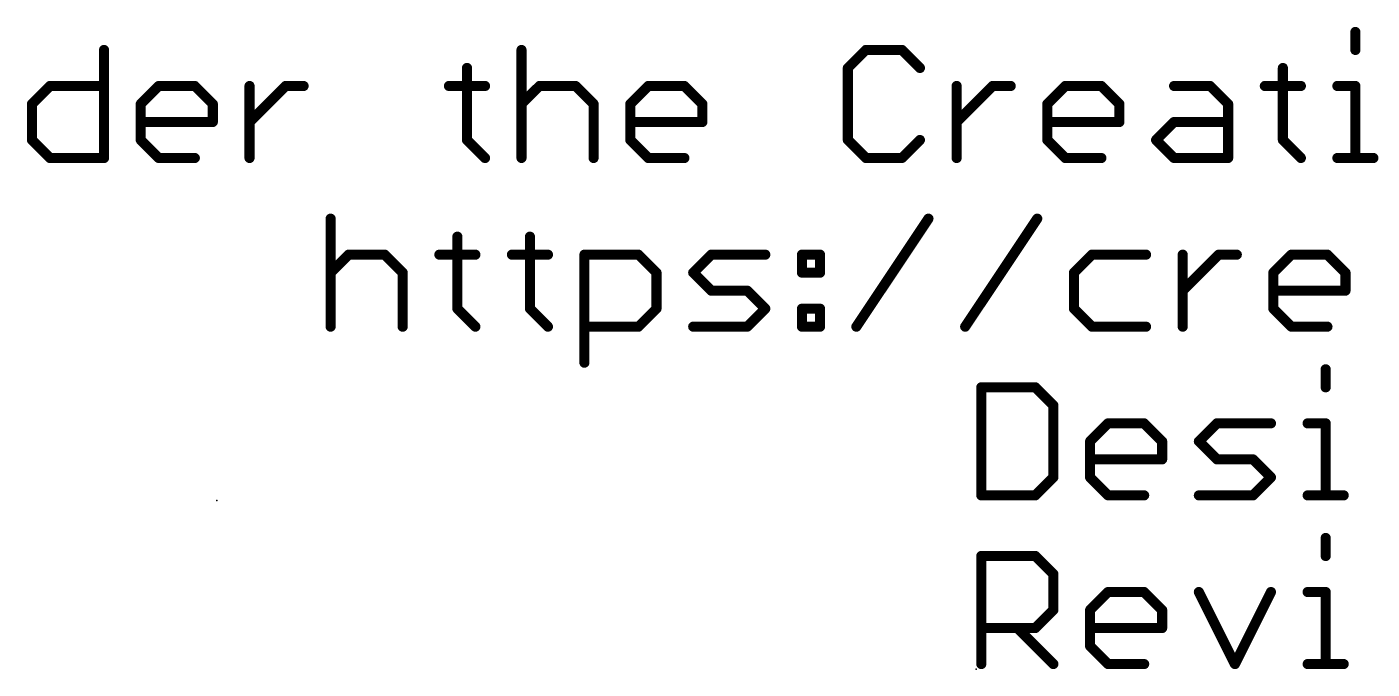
# Model space of a CAD drawing. Extents: x -32 to 75, y -23 to 37.
# Drawn here: x -14.29 to 5.96, y -22.86 to -13.19 of the extents above; entities that cross this region are included whole.
import ezdxf

# ---------------------------------------------------------------- set-up
doc = ezdxf.new("R2010")
doc.units = 0
doc.layers.add('23', color=53, linetype='CONTINUOUS')
doc.layers.add('51', color=53, linetype='CONTINUOUS')

msp = doc.modelspace()

# ---------------------------------------------------------------- linework, layer by layer
at = {"layer": '23'}
for p in [(-11.43, -20.32), (0, -22.86)]:
    msp.add_point(p, dxfattribs=at)
at = {"layer": '51', "const_width": 0.1524}
for points in [[(5.7062, -13.2656), (5.7062, -13.5368)], [(-13.1261, -13.5368), (-13.1261, -15.1638)], [(-6.8436, -13.5368), (-6.8436, -15.1638)], [(-1.661, -13.5368), (-1.9321, -13.808)], [(-1.1186, -13.5368), (-1.661, -13.5368)], [(-0.8475, -13.808), (-1.1186, -13.5368)], [(-7.6639, -13.808), (-7.6639, -14.8926)], [(-1.9321, -13.808), (-1.9321, -14.8926)], [(4.6148, -13.808), (4.6148, -14.8926)], [(-14.2108, -14.3503), (-13.9396, -14.0791)], [(-13.9396, -14.0791), (-13.1261, -14.0791)], [(-12.5736, -14.3503), (-12.3025, -14.0791)], [(-12.3025, -14.0791), (-11.7602, -14.0791)], [(-11.7602, -14.0791), (-11.489, -14.3503)], [(-10.9365, -15.1638), (-10.9365, -14.0791)], [(-10.9365, -14.6215), (-10.3942, -14.0791)], [(-10.3942, -14.0791), (-10.123, -14.0791)], [(-7.935, -14.0791), (-7.3927, -14.0791)], [(-6.8436, -14.3503), (-6.5724, -14.0791)], [(-6.5724, -14.0791), (-6.0301, -14.0791)], [(-6.0301, -14.0791), (-5.7589, -14.3503)], [(-5.2064, -14.3503), (-4.9353, -14.0791)], [(-4.9353, -14.0791), (-4.3929, -14.0791)], [(-4.3929, -14.0791), (-4.1218, -14.3503)], [(-0.295, -15.1638), (-0.295, -14.0791)], [(-0.295, -14.6215), (0.2474, -14.0791)], [(0.2474, -14.0791), (0.5185, -14.0791)], [(1.0693, -14.3503), (1.3405, -14.0791)], [(1.3405, -14.0791), (1.8828, -14.0791)], [(1.8828, -14.0791), (2.154, -14.3503)], [(2.9776, -14.0791), (3.52, -14.0791)], [(3.52, -14.0791), (3.7911, -14.3503)], [(4.3436, -14.0791), (4.886, -14.0791)], [(5.4351, -14.0791), (5.7062, -14.0791)], [(5.7062, -14.0791), (5.7062, -15.1638)], [(-14.2108, -14.8926), (-14.2108, -14.3503)], [(-12.5736, -14.8926), (-12.5736, -14.3503)], [(-11.489, -14.3503), (-11.489, -14.6215)], [(-5.7589, -14.3503), (-5.7589, -15.1638)], [(-5.2064, -14.8926), (-5.2064, -14.3503)], [(-4.1218, -14.3503), (-4.1218, -14.6215)], [(1.0693, -14.8926), (1.0693, -14.3503)], [(2.154, -14.3503), (2.154, -14.6215)], [(3.7911, -14.3503), (3.7911, -15.1638)], [(-11.489, -14.6215), (-12.5736, -14.6215)], [(-4.1218, -14.6215), (-5.2064, -14.6215)], [(2.154, -14.6215), (1.0693, -14.6215)], [(2.7065, -14.8926), (2.9776, -14.6215)], [(2.9776, -14.6215), (3.7911, -14.6215)], [(-13.9396, -15.1638), (-14.2108, -14.8926)], [(-12.3025, -15.1638), (-12.5736, -14.8926)], [(-7.6639, -14.8926), (-7.3927, -15.1638)], [(-4.9353, -15.1638), (-5.2064, -14.8926)], [(-1.9321, -14.8926), (-1.661, -15.1638)], [(-1.1186, -15.1638), (-0.8475, -14.8926)], [(1.3405, -15.1638), (1.0693, -14.8926)], [(2.9776, -15.1638), (2.7065, -14.8926)], [(4.6148, -14.8926), (4.886, -15.1638)], [(-13.1261, -15.1638), (-13.9396, -15.1638)], [(-11.7602, -15.1638), (-12.3025, -15.1638)], [(-4.3929, -15.1638), (-4.9353, -15.1638)], [(-1.661, -15.1638), (-1.1186, -15.1638)], [(1.8828, -15.1638), (1.3405, -15.1638)], [(3.7911, -15.1638), (2.9776, -15.1638)], [(5.4351, -15.1638), (5.9774, -15.1638)], [(-9.7166, -16.0768), (-9.7166, -17.7038)], [(-1.8037, -17.7038), (-0.7191, -16.0768)], [(-0.1666, -17.7038), (0.9181, -16.0768)], [(-7.8083, -16.348), (-7.8083, -17.4326)], [(-6.7169, -16.348), (-6.7169, -17.4326)], [(-9.7166, -16.8903), (-9.4455, -16.6191)], [(-9.4455, -16.6191), (-8.9032, -16.6191)], [(-8.9032, -16.6191), (-8.632, -16.8903)], [(-8.0795, -16.6191), (-7.5372, -16.6191)], [(-6.9881, -16.6191), (-6.4457, -16.6191)], [(-5.8966, -18.2461), (-5.8966, -16.6191)], [(-5.8966, -16.6191), (-5.0831, -16.6191)], [(-5.0831, -16.6191), (-4.812, -16.8903)], [(-4.2595, -16.8903), (-3.9883, -16.6191)], [(-3.9883, -16.6191), (-3.1748, -16.6191)], [(-2.6223, -16.6191), (-2.3511, -16.6191)], [(-2.6223, -16.8903), (-2.6223, -16.6191)], [(-2.3511, -16.6191), (-2.3511, -16.8903)], [(1.7418, -16.6191), (1.4706, -16.8903)], [(2.5553, -16.6191), (1.7418, -16.6191)], [(3.1077, -17.7038), (3.1077, -16.6191)], [(3.1077, -17.1615), (3.6501, -16.6191)], [(3.6501, -16.6191), (3.9212, -16.6191)], [(4.472, -16.8903), (4.7432, -16.6191)], [(4.7432, -16.6191), (5.2855, -16.6191)], [(5.2855, -16.6191), (5.5567, -16.8903)], [(-8.632, -16.8903), (-8.632, -17.7038)], [(-4.812, -16.8903), (-4.812, -17.4326)], [(-3.9883, -17.1615), (-4.2595, -16.8903)], [(-2.3511, -16.8903), (-2.6223, -16.8903)], [(1.4706, -16.8903), (1.4706, -17.4326)], [(4.472, -17.4326), (4.472, -16.8903)], [(5.5567, -16.8903), (5.5567, -17.1615)], [(-3.446, -17.1615), (-3.9883, -17.1615)], [(-3.1748, -17.4326), (-3.446, -17.1615)], [(5.5567, -17.1615), (4.472, -17.1615)], [(-7.8083, -17.4326), (-7.5372, -17.7038)], [(-6.7169, -17.4326), (-6.4457, -17.7038)], [(-4.812, -17.4326), (-5.0831, -17.7038)], [(-3.446, -17.7038), (-3.1748, -17.4326)], [(-2.6223, -17.4326), (-2.3511, -17.4326)], [(-2.6223, -17.7038), (-2.6223, -17.4326)], [(-2.3511, -17.4326), (-2.3511, -17.7038)], [(1.4706, -17.4326), (1.7418, -17.7038)], [(4.7432, -17.7038), (4.472, -17.4326)], [(-5.0831, -17.7038), (-5.8966, -17.7038)], [(-4.2595, -17.7038), (-3.446, -17.7038)], [(-2.3511, -17.7038), (-2.6223, -17.7038)], [(1.7418, -17.7038), (2.5553, -17.7038)], [(5.2855, -17.7038), (4.7432, -17.7038)], [(5.2588, -18.3456), (5.2588, -18.6168)], [(0.0762, -18.6168), (0.0762, -20.2438)], [(0.8897, -18.6168), (0.0762, -18.6168)], [(1.1609, -18.888), (0.8897, -18.6168)], [(1.1609, -19.9726), (1.1609, -18.888)], [(1.7134, -19.4303), (1.9845, -19.1591)], [(1.9845, -19.1591), (2.5269, -19.1591)], [(2.5269, -19.1591), (2.798, -19.4303)], [(3.3505, -19.4303), (3.6217, -19.1591)], [(3.6217, -19.1591), (4.4352, -19.1591)], [(4.9877, -19.1591), (5.2588, -19.1591)], [(5.2588, -19.1591), (5.2588, -20.2438)], [(1.7134, -19.9726), (1.7134, -19.4303)], [(2.798, -19.4303), (2.798, -19.7015)], [(3.6217, -19.7015), (3.3505, -19.4303)], [(2.798, -19.7015), (1.7134, -19.7015)], [(4.164, -19.7015), (3.6217, -19.7015)], [(4.4352, -19.9726), (4.164, -19.7015)], [(0.8897, -20.2438), (1.1609, -19.9726)], [(1.9845, -20.2438), (1.7134, -19.9726)], [(4.164, -20.2438), (4.4352, -19.9726)], [(0.0762, -20.2438), (0.8897, -20.2438)], [(2.5269, -20.2438), (1.9845, -20.2438)], [(3.3505, -20.2438), (4.164, -20.2438)], [(4.9877, -20.2438), (5.53, -20.2438)], [(5.2588, -20.8856), (5.2588, -21.1568)], [(0.0762, -22.7838), (0.0762, -21.1568)], [(0.0762, -21.1568), (0.8897, -21.1568)], [(0.8897, -21.1568), (1.1609, -21.428)], [(1.1609, -21.428), (1.1609, -21.9703)], [(1.7134, -21.9703), (1.9845, -21.6991)], [(1.9845, -21.6991), (2.5269, -21.6991)], [(2.5269, -21.6991), (2.798, -21.9703)], [(3.3505, -21.6991), (3.8928, -22.7838)], [(3.8928, -22.7838), (4.4352, -21.6991)], [(4.9877, -21.6991), (5.2588, -21.6991)], [(5.2588, -21.6991), (5.2588, -22.7838)], [(1.1609, -21.9703), (0.8897, -22.2415)], [(1.7134, -22.5126), (1.7134, -21.9703)], [(2.798, -21.9703), (2.798, -22.2415)], [(0.8897, -22.2415), (0.0762, -22.2415)], [(0.6185, -22.2415), (1.1609, -22.7838)], [(2.798, -22.2415), (1.7134, -22.2415)], [(1.9845, -22.7838), (1.7134, -22.5126)], [(2.5269, -22.7838), (1.9845, -22.7838)], [(4.9877, -22.7838), (5.53, -22.7838)]]:
    msp.add_lwpolyline(points, dxfattribs=at)
at = {"layer": '51', "const_width": 0.0762}
for points in [[(5.7443, -13.2656, 1), (5.6681, -13.2656)], [(-13.088, -13.5368, 1), (-13.1642, -13.5368)], [(-6.8055, -13.5368, 1), (-6.8817, -13.5368)], [(-1.661, -13.4987, 1), (-1.661, -13.5749)], [(-1.634, -13.5638, 1), (-1.6879, -13.5099)], [(-1.0917, -13.5099, 1), (-1.1456, -13.5638)], [(-1.1186, -13.5749, 1), (-1.1186, -13.4987)], [(5.6681, -13.5368, 1), (5.7443, -13.5368)], [(-7.6258, -13.808, 1), (-7.702, -13.808)], [(-1.9591, -13.781, 1), (-1.9052, -13.8349)], [(-1.894, -13.808, 1), (-1.9702, -13.808)], [(-0.8744, -13.8349, 1), (-0.8205, -13.781)], [(4.6529, -13.808, 1), (4.5767, -13.808)], [(-13.9396, -14.041, 1), (-13.9396, -14.1172)], [(-13.9127, -14.1061, 1), (-13.9666, -14.0522)], [(-13.1261, -14.1172, 1), (-13.1261, -14.041)], [(-12.3025, -14.041, 1), (-12.3025, -14.1172)], [(-12.2755, -14.1061, 1), (-12.3294, -14.0522)], [(-11.7332, -14.0522, 1), (-11.7871, -14.1061)], [(-11.7602, -14.1172, 1), (-11.7602, -14.041)], [(-10.8984, -14.0791, 1), (-10.9746, -14.0791)], [(-10.3942, -14.041, 1), (-10.3942, -14.1172)], [(-10.3672, -14.1061, 1), (-10.4211, -14.0522)], [(-10.123, -14.1172, 1), (-10.123, -14.041)], [(-7.935, -14.041, 1), (-7.935, -14.1172)], [(-7.3927, -14.1172, 1), (-7.3927, -14.041)], [(-6.5724, -14.041, 1), (-6.5724, -14.1172)], [(-6.5455, -14.1061, 1), (-6.5994, -14.0522)], [(-6.0032, -14.0522, 1), (-6.057, -14.1061)], [(-6.0301, -14.1172, 1), (-6.0301, -14.041)], [(-4.9353, -14.041, 1), (-4.9353, -14.1172)], [(-4.9083, -14.1061, 1), (-4.9622, -14.0522)], [(-4.366, -14.0522, 1), (-4.4199, -14.1061)], [(-4.3929, -14.1172, 1), (-4.3929, -14.041)], [(-0.2569, -14.0791, 1), (-0.3331, -14.0791)], [(0.2474, -14.041, 1), (0.2474, -14.1172)], [(0.2743, -14.1061, 1), (0.2204, -14.0522)], [(0.5185, -14.1172, 1), (0.5185, -14.041)], [(1.3405, -14.041, 1), (1.3405, -14.1172)], [(1.3674, -14.1061, 1), (1.3135, -14.0522)], [(1.9098, -14.0522, 1), (1.8559, -14.1061)], [(1.8828, -14.1172, 1), (1.8828, -14.041)], [(2.9776, -14.041, 1), (2.9776, -14.1172)], [(3.5469, -14.0522, 1), (3.493, -14.1061)], [(3.52, -14.1172, 1), (3.52, -14.041)], [(4.3436, -14.041, 1), (4.3436, -14.1172)], [(4.886, -14.1172, 1), (4.886, -14.041)], [(5.4351, -14.041, 1), (5.4351, -14.1172)], [(5.7443, -14.0791, 1), (5.6681, -14.0791)], [(5.7062, -14.1172, 1), (5.7062, -14.041)], [(-14.1727, -14.3503, 1), (-14.2489, -14.3503)], [(-14.2377, -14.3234, 1), (-14.1839, -14.3772)], [(-12.5355, -14.3503, 1), (-12.6117, -14.3503)], [(-12.6006, -14.3234, 1), (-12.5467, -14.3772)], [(-11.4509, -14.3503, 1), (-11.5271, -14.3503)], [(-11.5159, -14.3772, 1), (-11.462, -14.3234)], [(-6.8705, -14.3234, 1), (-6.8167, -14.3772)], [(-5.7208, -14.3503, 1), (-5.797, -14.3503)], [(-5.7859, -14.3772, 1), (-5.732, -14.3234)], [(-5.1683, -14.3503, 1), (-5.2445, -14.3503)], [(-5.2334, -14.3234, 1), (-5.1795, -14.3772)], [(-4.0837, -14.3503, 1), (-4.1599, -14.3503)], [(-4.1487, -14.3772, 1), (-4.0948, -14.3234)], [(1.1074, -14.3503, 1), (1.0312, -14.3503)], [(1.0424, -14.3234, 1), (1.0963, -14.3772)], [(2.1921, -14.3503, 1), (2.1159, -14.3503)], [(2.127, -14.3772, 1), (2.1809, -14.3234)], [(3.8292, -14.3503, 1), (3.753, -14.3503)], [(3.7642, -14.3772, 1), (3.8181, -14.3234)], [(-12.5736, -14.5834, 1), (-12.5736, -14.6596)], [(-11.489, -14.6596, 1), (-11.489, -14.5834)], [(-10.9634, -14.5945, 1), (-10.9095, -14.6484)], [(-5.2064, -14.5834, 1), (-5.2064, -14.6596)], [(-4.1218, -14.6596, 1), (-4.1218, -14.5834)], [(-0.3219, -14.5945, 1), (-0.268, -14.6484)], [(1.0693, -14.5834, 1), (1.0693, -14.6596)], [(2.154, -14.6596, 1), (2.154, -14.5834)], [(2.9776, -14.5834, 1), (2.9776, -14.6596)], [(3.0046, -14.6484, 1), (2.9507, -14.5945)], [(3.7911, -14.6596, 1), (3.7911, -14.5834)], [(-11.5271, -14.6215, 1), (-11.4509, -14.6215)], [(-4.1599, -14.6215, 1), (-4.0837, -14.6215)], [(2.1159, -14.6215, 1), (2.1921, -14.6215)], [(-14.1839, -14.8657, 1), (-14.2377, -14.9196)], [(-14.2489, -14.8926, 1), (-14.1727, -14.8926)], [(-12.5467, -14.8657, 1), (-12.6006, -14.9196)], [(-12.6117, -14.8926, 1), (-12.5355, -14.8926)], [(-7.6369, -14.8657, 1), (-7.6908, -14.9196)], [(-7.702, -14.8926, 1), (-7.6258, -14.8926)], [(-5.1795, -14.8657, 1), (-5.2334, -14.9196)], [(-5.2445, -14.8926, 1), (-5.1683, -14.8926)], [(-1.9052, -14.8657, 1), (-1.9591, -14.9196)], [(-1.9702, -14.8926, 1), (-1.894, -14.8926)], [(-0.8205, -14.9196, 1), (-0.8744, -14.8657)], [(1.0963, -14.8657, 1), (1.0424, -14.9196)], [(1.0312, -14.8926, 1), (1.1074, -14.8926)], [(2.7334, -14.8657, 1), (2.6795, -14.9196)], [(2.6795, -14.8657, 1), (2.7334, -14.9196)], [(4.6417, -14.8657, 1), (4.5879, -14.9196)], [(4.5767, -14.8926, 1), (4.6529, -14.8926)], [(-13.9396, -15.1257, 1), (-13.9396, -15.2019)], [(-13.9666, -15.1907, 1), (-13.9127, -15.1369)], [(-13.1642, -15.1638, 1), (-13.088, -15.1638)], [(-13.1261, -15.2019, 1), (-13.1261, -15.1257)], [(-12.3025, -15.1257, 1), (-12.3025, -15.2019)], [(-12.3294, -15.1907, 1), (-12.2755, -15.1369)], [(-11.7602, -15.2019, 1), (-11.7602, -15.1257)], [(-10.9746, -15.1638, 1), (-10.8984, -15.1638)], [(-7.4196, -15.1907, 1), (-7.3658, -15.1369)], [(-6.8817, -15.1638, 1), (-6.8055, -15.1638)], [(-5.797, -15.1638, 1), (-5.7208, -15.1638)], [(-4.9353, -15.1257, 1), (-4.9353, -15.2019)], [(-4.9622, -15.1907, 1), (-4.9083, -15.1369)], [(-4.3929, -15.2019, 1), (-4.3929, -15.1257)], [(-1.661, -15.1257, 1), (-1.661, -15.2019)], [(-1.6879, -15.1907, 1), (-1.634, -15.1369)], [(-1.1456, -15.1369, 1), (-1.0917, -15.1907)], [(-1.1186, -15.2019, 1), (-1.1186, -15.1257)], [(-0.3331, -15.1638, 1), (-0.2569, -15.1638)], [(1.3405, -15.1257, 1), (1.3405, -15.2019)], [(1.3135, -15.1907, 1), (1.3674, -15.1369)], [(1.8828, -15.2019, 1), (1.8828, -15.1257)], [(2.9776, -15.1257, 1), (2.9776, -15.2019)], [(2.9507, -15.1907, 1), (3.0046, -15.1369)], [(3.753, -15.1638, 1), (3.8292, -15.1638)], [(3.7911, -15.2019, 1), (3.7911, -15.1257)], [(4.859, -15.1907, 1), (4.9129, -15.1369)], [(5.4351, -15.1257, 1), (5.4351, -15.2019)], [(5.6681, -15.1638, 1), (5.7443, -15.1638)], [(5.9774, -15.2019, 1), (5.9774, -15.1257)], [(-9.6785, -16.0768, 1), (-9.7547, -16.0768)], [(-0.6874, -16.0979, 1), (-0.7508, -16.0557)], [(0.9498, -16.0979, 1), (0.8864, -16.0557)], [(-7.7702, -16.348, 1), (-7.8464, -16.348)], [(-6.6788, -16.348, 1), (-6.755, -16.348)], [(-9.4455, -16.581, 1), (-9.4455, -16.6572)], [(-9.4185, -16.6461, 1), (-9.4724, -16.5922)], [(-8.8762, -16.5922, 1), (-8.9301, -16.6461)], [(-8.9032, -16.6572, 1), (-8.9032, -16.581)], [(-8.0795, -16.581, 1), (-8.0795, -16.6572)], [(-7.5372, -16.6572, 1), (-7.5372, -16.581)], [(-6.9881, -16.581, 1), (-6.9881, -16.6572)], [(-6.4457, -16.6572, 1), (-6.4457, -16.581)], [(-5.8585, -16.6191, 1), (-5.9347, -16.6191)], [(-5.8966, -16.581, 1), (-5.8966, -16.6572)], [(-5.0562, -16.5922, 1), (-5.1101, -16.6461)], [(-5.0831, -16.6572, 1), (-5.0831, -16.581)], [(-3.9883, -16.581, 1), (-3.9883, -16.6572)], [(-3.9614, -16.6461, 1), (-4.0152, -16.5922)], [(-3.1748, -16.6572, 1), (-3.1748, -16.581)], [(-2.6223, -16.581, 1), (-2.6223, -16.6572)], [(-2.5842, -16.6191, 1), (-2.6604, -16.6191)], [(-2.313, -16.6191, 1), (-2.3892, -16.6191)], [(-2.3511, -16.6572, 1), (-2.3511, -16.581)], [(1.7418, -16.581, 1), (1.7418, -16.6572)], [(1.7687, -16.6461, 1), (1.7148, -16.5922)], [(2.5553, -16.6572, 1), (2.5553, -16.581)], [(3.1458, -16.6191, 1), (3.0696, -16.6191)], [(3.6501, -16.581, 1), (3.6501, -16.6572)], [(3.677, -16.6461, 1), (3.6231, -16.5922)], [(3.9212, -16.6572, 1), (3.9212, -16.581)], [(4.7432, -16.581, 1), (4.7432, -16.6572)], [(4.7701, -16.6461, 1), (4.7163, -16.5922)], [(5.3125, -16.5922, 1), (5.2586, -16.6461)], [(5.2855, -16.6572, 1), (5.2855, -16.581)], [(-9.7436, -16.8634, 1), (-9.6897, -16.9172)], [(-8.5939, -16.8903, 1), (-8.6701, -16.8903)], [(-8.6589, -16.9172, 1), (-8.605, -16.8634)], [(-4.7739, -16.8903, 1), (-4.8501, -16.8903)], [(-4.8389, -16.9172, 1), (-4.785, -16.8634)], [(-4.2325, -16.8634, 1), (-4.2864, -16.9172)], [(-4.2864, -16.8634, 1), (-4.2325, -16.9172)], [(-2.6223, -16.8522, 1), (-2.6223, -16.9284)], [(-2.6604, -16.8903, 1), (-2.5842, -16.8903)], [(-2.3892, -16.8903, 1), (-2.313, -16.8903)], [(-2.3511, -16.9284, 1), (-2.3511, -16.8522)], [(1.5087, -16.8903, 1), (1.4325, -16.8903)], [(1.4436, -16.8634, 1), (1.4975, -16.9172)], [(4.5101, -16.8903, 1), (4.4339, -16.8903)], [(4.4451, -16.8634, 1), (4.499, -16.9172)], [(5.5948, -16.8903, 1), (5.5186, -16.8903)], [(5.5298, -16.9172, 1), (5.5836, -16.8634)], [(-3.9883, -17.1234, 1), (-3.9883, -17.1996)], [(-4.0152, -17.1884, 1), (-3.9614, -17.1345)], [(-3.419, -17.1345, 1), (-3.4729, -17.1884)], [(-3.446, -17.1996, 1), (-3.446, -17.1234)], [(3.0808, -17.1345, 1), (3.1347, -17.1884)], [(4.472, -17.1234, 1), (4.472, -17.1996)], [(5.5186, -17.1615, 1), (5.5948, -17.1615)], [(5.5567, -17.1996, 1), (5.5567, -17.1234)], [(-7.7814, -17.4057, 1), (-7.8353, -17.4596)], [(-7.8464, -17.4326, 1), (-7.7702, -17.4326)], [(-6.6899, -17.4057, 1), (-6.7438, -17.4596)], [(-6.755, -17.4326, 1), (-6.6788, -17.4326)], [(-4.8501, -17.4326, 1), (-4.7739, -17.4326)], [(-4.785, -17.4596, 1), (-4.8389, -17.4057)], [(-3.1479, -17.4596, 1), (-3.2017, -17.4057)], [(-3.2017, -17.4596, 1), (-3.1479, -17.4057)], [(-2.6223, -17.3945, 1), (-2.6223, -17.4707)], [(-2.5842, -17.4326, 1), (-2.6604, -17.4326)], [(-2.313, -17.4326, 1), (-2.3892, -17.4326)], [(-2.3511, -17.4707, 1), (-2.3511, -17.3945)], [(1.4975, -17.4057, 1), (1.4436, -17.4596)], [(1.4325, -17.4326, 1), (1.5087, -17.4326)], [(4.499, -17.4057, 1), (4.4451, -17.4596)], [(4.4339, -17.4326, 1), (4.5101, -17.4326)], [(-9.7547, -17.7038, 1), (-9.6785, -17.7038)], [(-8.6701, -17.7038, 1), (-8.5939, -17.7038)], [(-7.5641, -17.7307, 1), (-7.5102, -17.6769)], [(-6.4727, -17.7307, 1), (-6.4188, -17.6769)], [(-5.8966, -17.6657, 1), (-5.8966, -17.7419)], [(-5.1101, -17.6769, 1), (-5.0562, -17.7307)], [(-5.0831, -17.7419, 1), (-5.0831, -17.6657)], [(-4.2595, -17.6657, 1), (-4.2595, -17.7419)], [(-3.4729, -17.6769, 1), (-3.419, -17.7307)], [(-3.446, -17.7419, 1), (-3.446, -17.6657)], [(-2.6223, -17.6657, 1), (-2.6223, -17.7419)], [(-2.6604, -17.7038, 1), (-2.5842, -17.7038)], [(-2.3892, -17.7038, 1), (-2.313, -17.7038)], [(-2.3511, -17.7419, 1), (-2.3511, -17.6657)], [(-1.8354, -17.6827, 1), (-1.772, -17.7249)], [(-0.1983, -17.6827, 1), (-0.1349, -17.7249)], [(1.7418, -17.6657, 1), (1.7418, -17.7419)], [(1.7148, -17.7307, 1), (1.7687, -17.6769)], [(2.5553, -17.7419, 1), (2.5553, -17.6657)], [(3.0696, -17.7038, 1), (3.1458, -17.7038)], [(4.7432, -17.6657, 1), (4.7432, -17.7419)], [(4.7163, -17.7307, 1), (4.7701, -17.6769)], [(5.2855, -17.7419, 1), (5.2855, -17.6657)], [(-5.9347, -18.2461, 1), (-5.8585, -18.2461)], [(5.2969, -18.3456, 1), (5.2207, -18.3456)], [(0.1143, -18.6168, 1), (0.0381, -18.6168)], [(0.0762, -18.5787, 1), (0.0762, -18.6549)], [(0.9166, -18.5899, 1), (0.8628, -18.6438)], [(0.8897, -18.6549, 1), (0.8897, -18.5787)], [(5.2207, -18.6168, 1), (5.2969, -18.6168)], [(1.199, -18.888, 1), (1.1228, -18.888)], [(1.1339, -18.9149, 1), (1.1878, -18.861)], [(1.9845, -19.121, 1), (1.9845, -19.1972)], [(2.0115, -19.1861, 1), (1.9576, -19.1322)], [(2.5538, -19.1322, 1), (2.4999, -19.1861)], [(2.5269, -19.1972, 1), (2.5269, -19.121)], [(3.6217, -19.121, 1), (3.6217, -19.1972)], [(3.6486, -19.1861, 1), (3.5947, -19.1322)], [(4.4352, -19.1972, 1), (4.4352, -19.121)], [(4.9877, -19.121, 1), (4.9877, -19.1972)], [(5.2969, -19.1591, 1), (5.2207, -19.1591)], [(5.2588, -19.1972, 1), (5.2588, -19.121)], [(1.7515, -19.4303, 1), (1.6753, -19.4303)], [(1.6864, -19.4034, 1), (1.7403, -19.4572)], [(2.8361, -19.4303, 1), (2.7599, -19.4303)], [(2.7711, -19.4572, 1), (2.825, -19.4034)], [(3.3775, -19.4034, 1), (3.3236, -19.4572)], [(3.3236, -19.4034, 1), (3.3775, -19.4572)], [(1.7134, -19.6634, 1), (1.7134, -19.7396)], [(2.798, -19.7396, 1), (2.798, -19.6634)], [(3.6217, -19.6634, 1), (3.6217, -19.7396)], [(3.5947, -19.7284, 1), (3.6486, -19.6745)], [(4.1909, -19.6745, 1), (4.1371, -19.7284)], [(4.164, -19.7396, 1), (4.164, -19.6634)], [(2.7599, -19.7015, 1), (2.8361, -19.7015)], [(1.1228, -19.9726, 1), (1.199, -19.9726)], [(1.1878, -19.9996, 1), (1.1339, -19.9457)], [(1.7403, -19.9457, 1), (1.6864, -19.9996)], [(1.6753, -19.9726, 1), (1.7515, -19.9726)], [(4.4621, -19.9996, 1), (4.4082, -19.9457)], [(4.4082, -19.9996, 1), (4.4621, -19.9457)], [(0.0762, -20.2057, 1), (0.0762, -20.2819)], [(0.0381, -20.2438, 1), (0.1143, -20.2438)], [(0.8628, -20.2169, 1), (0.9166, -20.2707)], [(0.8897, -20.2819, 1), (0.8897, -20.2057)], [(1.9845, -20.2057, 1), (1.9845, -20.2819)], [(1.9576, -20.2707, 1), (2.0115, -20.2169)], [(2.5269, -20.2819, 1), (2.5269, -20.2057)], [(3.3505, -20.2057, 1), (3.3505, -20.2819)], [(4.1371, -20.2169, 1), (4.1909, -20.2707)], [(4.164, -20.2819, 1), (4.164, -20.2057)], [(4.9877, -20.2057, 1), (4.9877, -20.2819)], [(5.2207, -20.2438, 1), (5.2969, -20.2438)], [(5.53, -20.2819, 1), (5.53, -20.2057)], [(5.2969, -20.8856, 1), (5.2207, -20.8856)], [(0.1143, -21.1568, 1), (0.0381, -21.1568)], [(0.0762, -21.1187, 1), (0.0762, -21.1949)], [(0.9166, -21.1299, 1), (0.8628, -21.1838)], [(0.8897, -21.1949, 1), (0.8897, -21.1187)], [(5.2207, -21.1568, 1), (5.2969, -21.1568)], [(1.199, -21.428, 1), (1.1228, -21.428)], [(1.1339, -21.4549, 1), (1.1878, -21.401)], [(1.9845, -21.661, 1), (1.9845, -21.7372)], [(2.0115, -21.7261, 1), (1.9576, -21.6722)], [(2.5538, -21.6722, 1), (2.4999, -21.7261)], [(2.5269, -21.7372, 1), (2.5269, -21.661)], [(3.3846, -21.6821, 1), (3.3164, -21.7162)], [(4.4692, -21.7162, 1), (4.4011, -21.6821)], [(4.9877, -21.661, 1), (4.9877, -21.7372)], [(5.2969, -21.6991, 1), (5.2207, -21.6991)], [(5.2588, -21.7372, 1), (5.2588, -21.661)], [(1.1228, -21.9703, 1), (1.199, -21.9703)], [(1.1878, -21.9972, 1), (1.1339, -21.9434)], [(1.7515, -21.9703, 1), (1.6753, -21.9703)], [(1.6864, -21.9434, 1), (1.7403, -21.9972)], [(2.8361, -21.9703, 1), (2.7599, -21.9703)], [(2.7711, -21.9972, 1), (2.825, -21.9434)], [(0.0762, -22.2034, 1), (0.0762, -22.2796)], [(0.6455, -22.2145, 1), (0.5916, -22.2684)], [(0.8628, -22.2145, 1), (0.9166, -22.2684)], [(0.8897, -22.2796, 1), (0.8897, -22.2034)], [(1.7134, -22.2034, 1), (1.7134, -22.2796)], [(2.7599, -22.2415, 1), (2.8361, -22.2415)], [(2.798, -22.2796, 1), (2.798, -22.2034)], [(1.7403, -22.4857, 1), (1.6864, -22.5396)], [(1.6753, -22.5126, 1), (1.7515, -22.5126)], [(0.0381, -22.7838, 1), (0.1143, -22.7838)], [(1.1339, -22.8107, 1), (1.1878, -22.7569)], [(1.9845, -22.7457, 1), (1.9845, -22.8219)], [(1.9576, -22.8107, 1), (2.0115, -22.7569)], [(2.5269, -22.8219, 1), (2.5269, -22.7457)], [(3.8588, -22.7668, 1), (3.9269, -22.8008)], [(3.8588, -22.8008, 1), (3.9269, -22.7668)], [(4.9877, -22.7457, 1), (4.9877, -22.8219)], [(5.2207, -22.7838, 1), (5.2969, -22.7838)], [(5.53, -22.8219, 1), (5.53, -22.7457)]]:
    msp.add_lwpolyline(points, format="xyb", dxfattribs=at)

doc.saveas('drawing.dxf')
